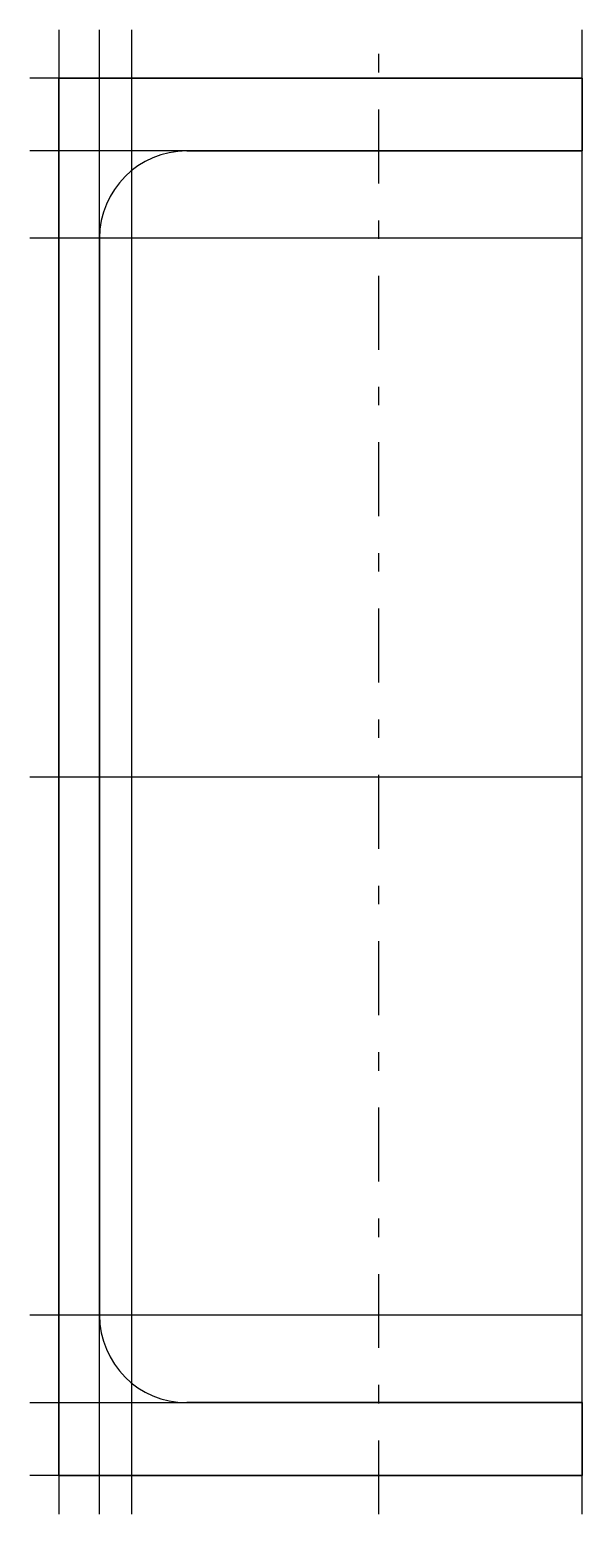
# Model space of a CAD drawing. Extents: x -5 to 90, y -127 to 128.
import ezdxf

# ---------------------------------------------------------------- set-up
doc = ezdxf.new("R2010")
doc.units = 0
doc.linetypes.add('CENTER', pattern=[28.575, 12.7, -6.35, 3.175, -6.35])
doc.layers.get('0').update_dxf_attribs({"linetype": 'CONTINUOUS'})

msp = doc.modelspace()

# ---------------------------------------------------------------- linework, layer by layer
at = {"linetype": 'CONTINUOUS'}
for p, q in [((0, 128.32), (0, -126.68)), ((7, -126.68), (7, 128.32)), ((12.5, 128.32), (12.5, -126.68)), ((90, -126.68), (90, 128.32)), ((90, 120), (-5, 120)), ((90, 120), (0, 120)), ((0, 120), (0, -120)), ((0, -120), (0, 120)), ((0, 120), (90, 120)), ((90, 107.5), (90, 120)), ((90, 120), (90, 107.5)), ((90, 107.5), (-5, 107.5)), ((22, 107.5), (90, 107.5)), ((90, 107.5), (22, 107.5)), ((90, 92.5), (-5, 92.5)), ((7, -92.5), (7, 92.5)), ((7, 92.5), (7, -92.5)), ((-5, 0), (90, 0)), ((90, -92.5), (-5, -92.5)), ((-5, -107.5), (90, -107.5)), ((90, -107.5), (22, -107.5)), ((22, -107.5), (90, -107.5)), ((90, -120), (90, -107.5)), ((90, -107.5), (90, -120)), ((90, -120), (-5, -120)), ((0, -120), (90, -120)), ((90, -120), (0, -120))]:
    msp.add_line(p, q, dxfattribs=at)
at = {"linetype": 'CENTER'}
for p, q in [((55, -126.68), (55, 128.32)), ((-5, 0), (90, 0))]:
    msp.add_line(p, q, dxfattribs=at)
at = {"linetype": 'CONTINUOUS'}
for centre, start, end in [((22, 92.5), 90, 180), ((22, 92.5), 90, 180), ((22, -92.5), 180, 270), ((22, -92.5), 180, 270)]:
    msp.add_arc(centre, 15, start, end, dxfattribs=at)

doc.saveas('drawing.dxf')
